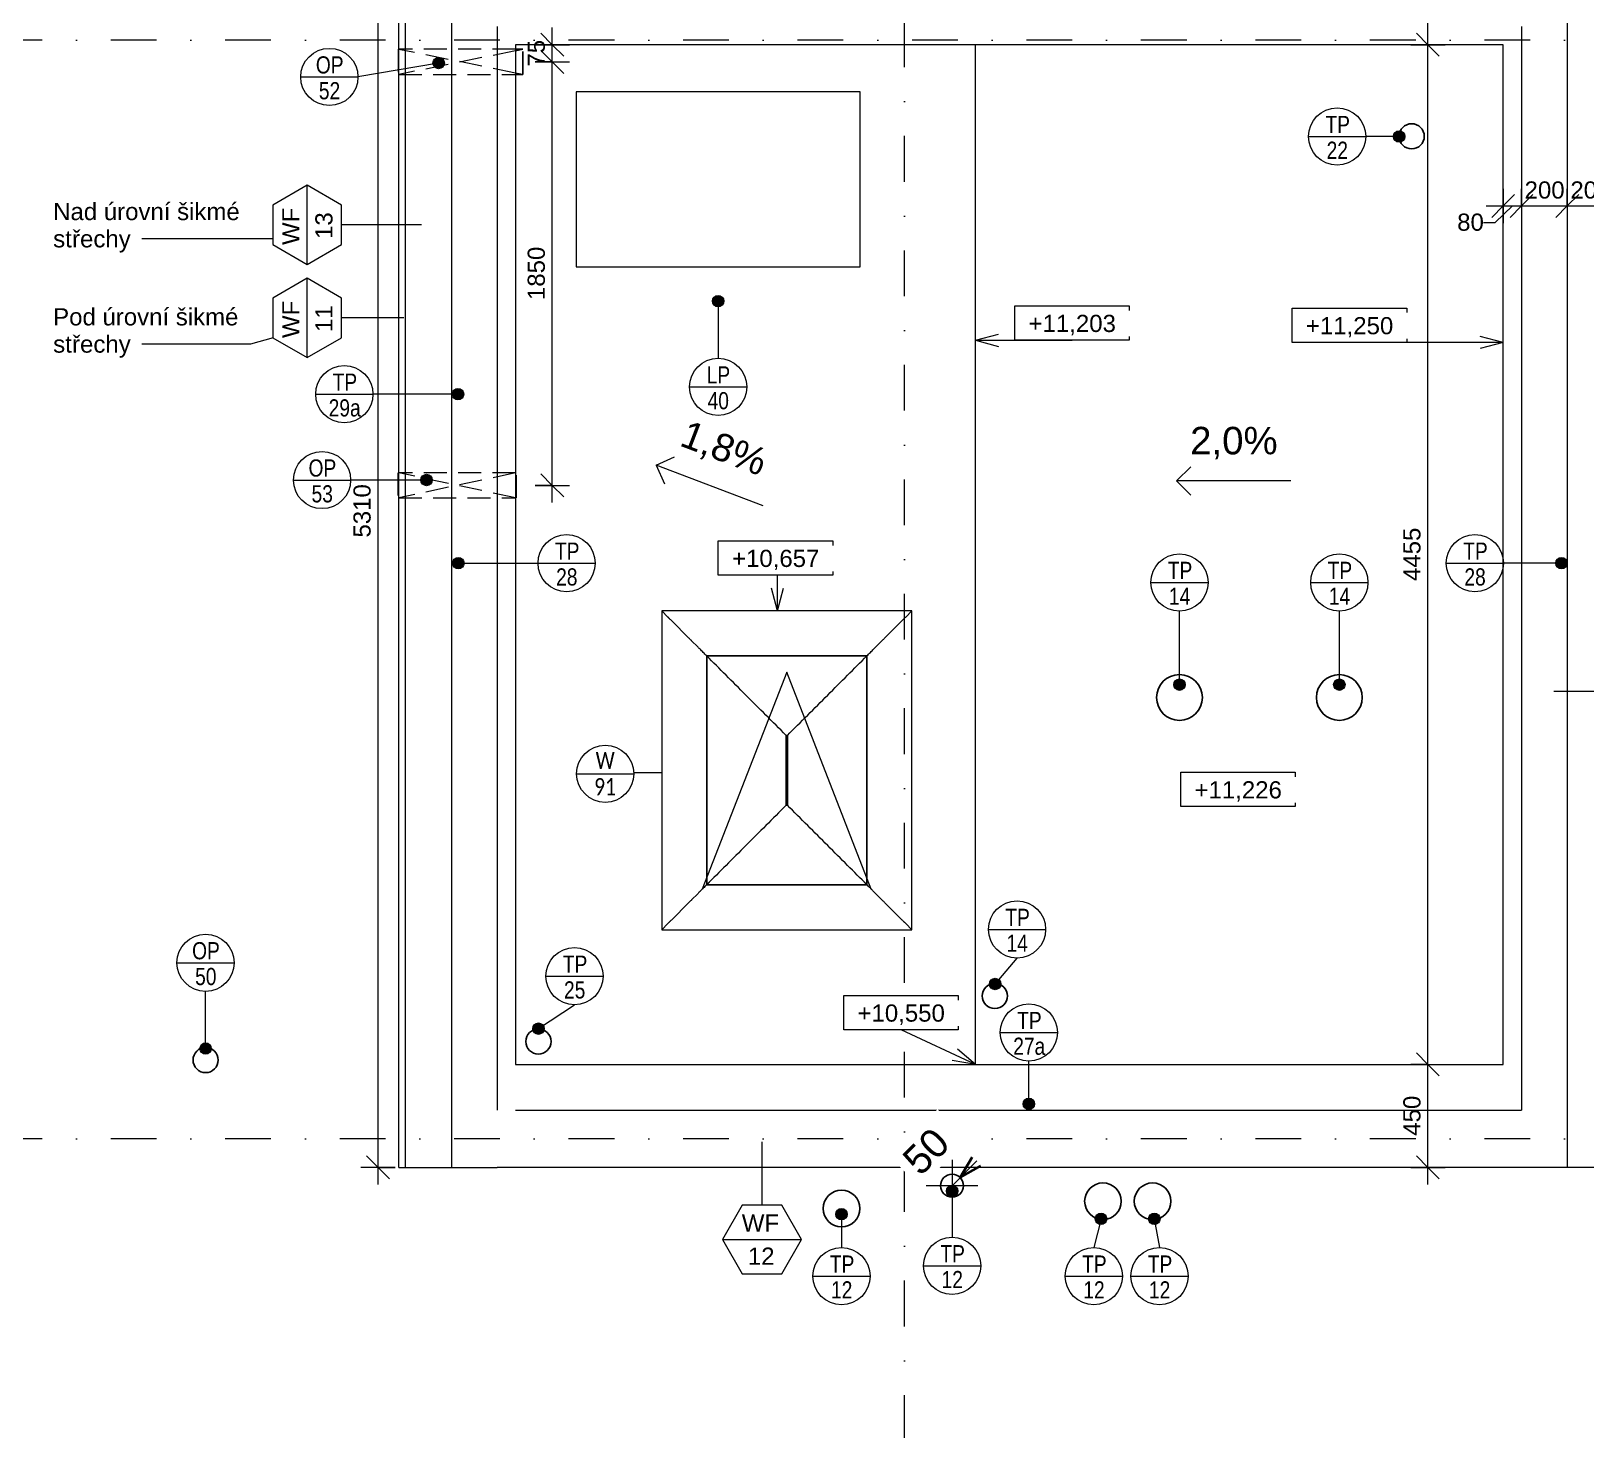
# Model space of a CAD drawing. Header units: millimetres. Extents: x -2147 to 35373, y -3639 to 14792.
# Drawn here: x 12384 to 19176, y 5578 to 11690 of the extents above; entities that cross this region are included whole.
import ezdxf

# ---------------------------------------------------------------- set-up
doc = ezdxf.new("R2010")
doc.units = ezdxf.units.MM
doc.linetypes.add('HA_Dash_3mm-S1mm', pattern=[150, 100, -50])
doc.linetypes.add('HA_DashDot_10mm-S3mm', pattern=[500, 200, -150, 0, -150])
for name, color, linetype, lineweight in [('A-____-____-DIMS', 9, 'Continuous', 5), ('A-____-____-DIMS-50', 9, 'Continuous', 5), ('A-DETL-____-OTLN', 9, 'Continuous', 25), ('A-GENM-____-HDLN', 9, 'HA_Dash_3mm-S1mm', 9), ('A-GENM-____-IDEN', 9, 'Continuous', 9), ('A-GENM-____-MCUT', 9, 'HA_Dash_3mm-S1mm', 25), ('A-GENM-____-OTLN', 9, 'Continuous', 9), ('A-GLAZ-____-IDEN', 9, 'Continuous', 9), ('A-GLAZ-____-OTLN', 9, 'Continuous', 5), ('A-ROOF-____-OTLN', 9, 'Continuous', 9), ('A-WALL-____-IDEN', 9, 'Continuous', 9), ('A-WALL-____-OTLN', 9, 'Continuous', 9), ('G-____-____-DIMS', 9, 'Continuous', 5), ('G-____-____-TEXT', 9, 'Continuous', 5), ('I-WALL-____-OTLN', 9, 'Continuous', 9), ('S-GRID-____-OTLN', 9, 'Continuous', 5)]:
    doc.layers.add(name, color=color, linetype=linetype, lineweight=lineweight)
doc.styles.add('Arial_1', font='arial.ttf', dxfattribs={"height": 75})
doc.styles.add('Arial_2', font='arial.ttf', dxfattribs={"height": 120})
doc.styles.add('Arial_3', font='arial.ttf', dxfattribs={"width": 0.8, "height": 75})
doc.styles.add('Arial_5', font='arial.ttf', dxfattribs={"height": 125})
doc.styles.add('Arial_6', font='arial.ttf', dxfattribs={"height": 1.5})
doc.styles.add('Calibri', font='calibri.ttf', dxfattribs={"width": 0.8, "height": 75})
doc.dimstyles.new('Arrow_-_2_5mm_Arial', dxfattribs={"dimscale": 304.8, "dimtxt": 127.532425, "dimasz": 0.328084, "dimexe": 0.393701, "dimexo": 0, "dimgap": 0.287073, "dimtad": 1, "dimjust": 3, "dimdec": 0, "dimzin": 0, "dimdsep": 46, "dimtxsty": 'Arial_5', "dimblk1": 'OPEN30', "dimblk2": 'OPEN30', "dimsah": 1, "dimcen": 0.09, "dimazin": 0, "dimtfac": 1, "dimtdec": 4, "dimtix": 1, "dimtmove": 0, "dimatfit": 2, "dimfxl": 1, "dimtvp": 1, "dimtfill": 1, "dimtolj": 1, "dimtzin": 0, "dimarcsym": 2})
doc.dimstyles.new('Inner_Dimensions', dxfattribs={"dimscale": 304.8, "dimtxt": 76.519455, "dimasz": 0.328084, "dimexe": 0.246063, "dimexo": 0.0625, "dimgap": 0.032808, "dimtad": 1, "dimdec": 0, "dimzin": 0, "dimdsep": 46, "dimtxsty": 'Arial_1', "dimblk1": 'OBLIQUE', "dimblk2": 'OBLIQUE', "dimsah": 1, "dimcen": 0.09, "dimdle": 0.246063, "dimazin": 0, "dimtfac": 1, "dimtdec": 4, "dimtix": 1, "dimtmove": 0, "dimatfit": 3, "dimfxl": 0.246063, "dimfxlon": 1, "dimtvp": 1, "dimtolj": 1, "dimtzin": 0, "dimlwd": 9, "dimlwe": 9, "dimarcsym": 2})
doc.dimstyles.new('Inner_Dimensions_1', dxfattribs={"dimscale": 304.8, "dimtxt": 76.519455, "dimasz": 0.328084, "dimexe": 0.246063, "dimexo": 0.0625, "dimgap": 0.032808, "dimtad": 1, "dimdec": 0, "dimzin": 0, "dimdsep": 46, "dimtxsty": 'Arial_1', "dimblk1": 'OBLIQUE', "dimblk2": 'OBLIQUE', "dimsah": 1, "dimcen": 0.09, "dimdle": 0.246063, "dimazin": 0, "dimtfac": 1, "dimtdec": 4, "dimtix": 1, "dimtmove": 2, "dimatfit": 3, "dimfxl": 0.246063, "dimfxlon": 1, "dimtvp": 1, "dimtolj": 1, "dimtzin": 0, "dimlwd": 9, "dimlwe": 9, "dimarcsym": 2})
doc.dimstyles.new('Inner_Dimensions_2', dxfattribs={"dimscale": 304.8, "dimtxt": 76.519455, "dimasz": 0.328084, "dimexe": 0.246063, "dimexo": 0.0625, "dimgap": 0.032808, "dimtad": 1, "dimdec": 0, "dimzin": 0, "dimdsep": 46, "dimtxsty": 'Arial_1', "dimblk1": 'OBLIQUE', "dimblk2": 'OBLIQUE', "dimsah": 1, "dimcen": 0.09, "dimdle": 0.246063, "dimazin": 0, "dimtfac": 1, "dimtdec": 4, "dimtix": 1, "dimtmove": 1, "dimatfit": 3, "dimfxl": 0.246063, "dimfxlon": 1, "dimtvp": 1, "dimtolj": 1, "dimtzin": 0, "dimlwd": 9, "dimlwe": 9, "dimarcsym": 2})

# ---------------------------------------------------------------- blocks, each defined once
blk = doc.blocks.new('Roof-Windows_VELUX_CXP_ISD-1 - CXP size 900x1200 _090120_-1849919-DPS_STŘECHA - A')
at = {"layer": 'A-GLAZ-____-OTLN'}
for p, q in [((-669.5, 519.5), (-696.5, 546.5)), ((-696.5, 546.5), (-696.5, -546.5)), ((696.5, 546.5), (-696.5, 546.5)), ((696.5, 546.5), (669.5, 519.5)), ((696.5, -546.5), (696.5, 546.5)), ((-577.3, 427.3), (-654.1, 504.1)), ((654.1, 504.1), (577.3, 427.3)), ((-540.5, 390.5), (-564.3, 414.3)), ((564.3, 414.3), (540.5, 390.5)), ((-499.7, -349.7), (-499.7, 349.7)), ((-499.7, 349.7), (468.8, 349.7)), ((-499.7, 349.6), (-499.7, -349.6)), ((468.8, 349.7), (-499.6, 349.7)), ((519.3, 369.3), (-429.3, 0)), ((499.6, 349.7), (469, 349.7)), ((469.1, 349.7), (499.7, 349.7)), ((499.7, 349.7), (499.7, -349.7)), ((499.7, -349.6), (499.7, 349.6)), ((-152.5, 2.5), (-152.5, -2.5)), ((152.5, 2.5), (-152.5, 2.5)), ((-152.5, -2.5), (-152.5, 2.5)), ((-152.5, 2.5), (152.5, 2.5)), ((152.5, -2.5), (152.5, 2.5)), ((152.5, 2.5), (152.5, -2.5)), ((-429.3, 0), (519.3, -369.3)), ((-152.5, -2.5), (152.5, -2.5)), ((152.5, -2.5), (-152.5, -2.5)), ((-540.5, -390.5), (-564.3, -414.3)), ((468.8, -349.7), (-499.7, -349.7)), ((-499.6, -349.7), (468.8, -349.7)), ((469, -349.7), (499.6, -349.7)), ((499.7, -349.7), (469.1, -349.7)), ((540.5, -390.5), (564.3, -414.3)), ((-577.3, -427.3), (-654.1, -504.1)), ((577.3, -427.3), (654.1, -504.1)), ((-669.5, -519.5), (-696.5, -546.5)), ((669.5, -519.5), (696.5, -546.5)), ((-696.5, -546.5), (696.5, -546.5))]:
    blk.add_line(p, q, dxfattribs=at)
for points, knots in [([(-654.1, 504.1), (-655.9, 505.9), (-658.4, 508.4), (-661.4, 511.4), (-663.2, 513.2), (-664.5, 514.5), (-665.7, 515.7), (-667.6, 517.6), (-668.9, 518.8), (-669.5, 519.5)], [0, 0, 0, 0, 0.25, 0.375, 0.5, 0.5625, 0.625, 0.75, 1, 1, 1, 1]), ([(669.5, 519.5), (668.8, 518.9), (667.6, 517.6), (665.4, 515.4), (663.9, 513.9), (662.5, 512.5), (661.1, 511.1), (658.4, 508.4), (655.9, 505.9), (654.1, 504.1)], [-1, -1, -1, -1, -0.75, -0.625, -0.5, -0.4375, -0.375, -0.25, 0, 0, 0, 0]), ([(519.4, 369.4), (518, 368), (511.8, 361.8), (505.1, 355.1), (499.7, 349.7)], [-0.4292897, -0.4292897, -0.4292897, -0.4292897, -0.3333333, 0, 0, 0, 0]), ([(540.5, 390.5), (537, 387), (530.5, 380.5), (522.8, 372.8), (519.5, 369.5)], [-1, -1, -1, -1, -0.6666667, -0.4322511, -0.4322511, -0.4322511, -0.4322511]), ([(499.7, -349.7), (505.1, -355.1), (511.8, -361.8), (518, -368), (519.4, -369.4)], [0, 0, 0, 0, 0.3333333, 0.4292897, 0.4292897, 0.4292897, 0.4292897]), ([(519.5, -369.5), (522.8, -372.8), (530.5, -380.5), (537, -387), (540.5, -390.5)], [0.4322511, 0.4322511, 0.4322511, 0.4322511, 0.6666667, 1, 1, 1, 1]), ([(-654.1, -504.1), (-655.9, -505.9), (-658.4, -508.4), (-661.4, -511.4), (-663.2, -513.2), (-664.5, -514.5), (-665.7, -515.7), (-667.6, -517.6), (-668.8, -518.9), (-669.5, -519.5)], [0, 0, 0, 0, 0.25, 0.375, 0.5, 0.5625, 0.625, 0.75, 1, 1, 1, 1]), ([(654.1, -504.1), (655.9, -505.9), (658.4, -508.4), (661.4, -511.4), (663.2, -513.2), (664.5, -514.5), (665.7, -515.7), (667.6, -517.6), (668.9, -518.8), (669.5, -519.5)], [0, 0, 0, 0, 0.25, 0.375, 0.5, 0.5625, 0.625, 0.75, 1, 1, 1, 1])]:
    blk.add_open_spline(points, degree=3, knots=knots, dxfattribs=at)
for points in [[(-564.3, 414.3), (-565.1, 415.1), (-566.8, 416.8), (-569.9, 419.9), (-573.4, 423.4), (-576, 426), (-577.3, 427.3)], [(577.3, 427.3), (576, 426), (573.4, 423.4), (569.9, 419.9), (566.8, 416.8), (565.1, 415.1), (564.3, 414.3)], [(-499.7, 349.7), (-505.1, 355.1), (-515.5, 365.5), (-529.3, 379.4), (-537, 387), (-540.5, 390.5)], [(-152.5, 2.5), (-182.3, 32.3), (-241.5, 91.5), (-329.2, 179.2), (-415.5, 265.5), (-471.8, 321.8), (-499.7, 349.7)], [(499.7, 349.7), (471.8, 321.8), (415.5, 265.5), (329.2, 179.2), (241.5, 91.5), (182.3, 32.3), (152.5, 2.5)], [(-152.5, -2.5), (-182.3, -32.3), (-241.5, -91.5), (-329.2, -179.2), (-415.5, -265.5), (-471.8, -321.8), (-499.7, -349.7)], [(152.5, -2.5), (182.3, -32.3), (241.5, -91.5), (329.2, -179.2), (415.5, -265.5), (471.8, -321.8), (499.7, -349.7)], [(-499.7, -349.7), (-505.1, -355.1), (-515.5, -365.5), (-529.4, -379.3), (-537, -387), (-540.5, -390.5)], [(-564.3, -414.3), (-565.1, -415.1), (-566.8, -416.8), (-569.9, -419.9), (-573.4, -423.4), (-576, -426), (-577.3, -427.3)], [(564.3, -414.3), (565.1, -415.1), (566.8, -416.8), (569.9, -419.9), (573.4, -423.4), (576, -426), (577.3, -427.3)]]:
    blk.add_open_spline(points, degree=3, dxfattribs=at)
blk = doc.blocks.new('HA_GM_Generic Box - VRV Jednotka-1881051-DPS_STŘECHA - A')
at = {"layer": 'A-GENM-____-OTLN'}
for p, q in [((0, 0), (0, -765)), ((1240, 0), (0, 0)), ((1240, -765), (1240, 0)), ((0, -765), (1240, -765))]:
    blk.add_line(p, q, dxfattribs=at)
blk = doc.blocks.new('HA_GM_Opening_Circle_WallBased - Default-2229972-DPS_STŘECHA - A')
at = {"layer": 'A-GENM-____-HDLN'}
for p, q in [((70, 180), (70, -330)), ((179.4, 180), (70.5, -330)), ((70.6, 180), (179.5, -330)), ((180, -330), (180, 180))]:
    blk.add_line(p, q, dxfattribs=at)
at = {"layer": 'A-GENM-____-MCUT'}
for p, q in [((180, 182.6), (70, 182.6)), ((70, 182.6), (70, 180)), ((70, 182.6), (70.6, 180)), ((180, 182.6), (179.4, 180)), ((180, 180), (180, 182.6)), ((70, -330), (70, -332.3)), ((70.5, -330), (70, -332.3)), ((70, -332.3), (180, -332.3)), ((179.5, -330), (180, -332.3)), ((180, -332.3), (180, -330))]:
    blk.add_line(p, q, dxfattribs=at)
blk = doc.blocks.new('HA_GM_Opening_Circle_WallBased - Default-2230000-DPS_STŘECHA - A')
at = {"layer": 'A-GENM-____-HDLN'}
for p, q in [((70, 180), (70, -330)), ((173.6, 180), (70.1, -330)), ((76.4, 180), (179.9, -330)), ((180, -330), (180, 180))]:
    blk.add_line(p, q, dxfattribs=at)
at = {"layer": 'A-GENM-____-MCUT'}
for p, q in [((180, 211.6), (70, 211.6)), ((70, 211.6), (70, 180)), ((70, 211.6), (76.4, 180)), ((180, 211.6), (173.6, 180)), ((180, 180), (180, 211.6)), ((70, -330), (70, -330.7)), ((70.1, -330), (70, -330.7)), ((70, -330.7), (180, -330.7)), ((179.9, -330), (180, -330.7)), ((180, -330.7), (180, -330))]:
    blk.add_line(p, q, dxfattribs=at)
blk = doc.blocks.new('Spot Elevations - Generic-448778-DPS_STŘECHA - A')
at = {"layer": 'G-____-____-DIMS', "lineweight": 9}
for p, q in [((-5, 0), (-5, 3)), ((-5, 3), (5, 3)), ((5, 3), (5, 0)), ((5, 0), (-5, 0))]:
    blk.add_line(p, q, dxfattribs=at)
blk = doc.blocks.new('HA_TAG_WD - Type Mark-1527962-DPS_STŘECHA - A')
at = {"layer": 'A-GLAZ-____-IDEN'}
blk.add_line((-2.5, 0), (2.5, 0), dxfattribs=at)
blk.add_circle((0, 0), 2.5, dxfattribs=at)
blk = doc.blocks.new('DIMBLOCK1-DPS_STŘECHA - A')
at = {"layer": 'A-____-____-DIMS-50', "lineweight": 9}
for p, q in [((18485.9, 7175), (18435.9, 7225)), ((18410.9, 7175), (18560.9, 7175)), ((18485.9, 7175), (18410.9, 7175)), ((18485.9, 6650), (18485.9, 7175)), ((18485.9, 7175), (18535.9, 7125)), ((18410.9, 6725), (18560.9, 6725)), ((18485.9, 6725), (18410.9, 6725)), ((18485.9, 6725), (18435.9, 6775)), ((18485.9, 6725), (18535.9, 6675))]:
    blk.add_line(p, q, dxfattribs=at)
at = {"layer": 'A-____-____-DIMS-50', "color": 0, "lineweight": 9, "insert": (18378.5, 6863.5), "char_height": 75, "width": 207.662, "attachment_point": 1, "rotation": 90, "line_spacing_factor": 0.941778, "style": 'Arial_1'}
blk.add_mtext('450', dxfattribs=at)
blk = doc.blocks.new('_Oblique')
at = {"color": 0, "linetype": 'ByBlock', "lineweight": -2}
blk.add_line((-0.5, -0.5), (0.5, 0.5), dxfattribs=at)
blk = doc.blocks.new('DIMBLOCK2-DPS_STŘECHA - A')
at = {"layer": 'A-____-____-DIMS-50', "lineweight": 9}
for p, q in [((18410.9, 11630), (18560.9, 11630)), ((18485.9, 11630), (18410.9, 11630)), ((18485.9, 11630), (18435.9, 11680)), ((18485.9, 7175), (18485.9, 11630)), ((18485.9, 11630), (18535.9, 11580)), ((18485.9, 7175), (18435.9, 7225)), ((18410.9, 7175), (18560.9, 7175)), ((18485.9, 7175), (18410.9, 7175)), ((18485.9, 7175), (18535.9, 7125))]:
    blk.add_line(p, q, dxfattribs=at)
at = {"layer": 'A-____-____-DIMS-50', "color": 0, "lineweight": 9, "insert": (18378.5, 9287.1), "char_height": 75, "width": 276.883, "attachment_point": 1, "rotation": 90, "line_spacing_factor": 0.941778, "style": 'Arial_1'}
blk.add_mtext('4455', dxfattribs=at)
blk = doc.blocks.new('DIMBLOCK3-DPS_STŘECHA - A')
at = {"layer": 'A-____-____-DIMS-50', "lineweight": 9}
for p, q in [((18485.9, 11630), (18485.9, 12110)), ((18410.9, 12035), (18560.9, 12035)), ((18485.9, 12035), (18410.9, 12035)), ((18485.9, 12035), (18435.9, 12085)), ((18485.9, 12035), (18535.9, 11985)), ((18410.9, 11630), (18560.9, 11630)), ((18485.9, 11630), (18410.9, 11630)), ((18485.9, 11630), (18435.9, 11680)), ((18485.9, 11630), (18535.9, 11580))]:
    blk.add_line(p, q, dxfattribs=at)
at = {"layer": 'A-____-____-DIMS-50', "color": 0, "lineweight": 9, "insert": (18378.5, 11746), "char_height": 75, "width": 207.662, "attachment_point": 1, "rotation": 90, "line_spacing_factor": 0.941778, "style": 'Arial_1'}
blk.add_mtext('405', dxfattribs=at)
blk = doc.blocks.new('HA_TAG_GM_Products - Generic-588599-DPS_STŘECHA - A')
at = {"layer": 'A-GENM-____-IDEN'}
blk.add_line((-2.5, 0), (2.5, 0), dxfattribs=at)
blk.add_circle((0, 0), 2.5, dxfattribs=at)
blk = doc.blocks.new('DIMBLOCK60-DPS_STŘECHA - A')
at = {"layer": 'A-____-____-DIMS-50', "lineweight": 9}
for p, q in [((13899.2, 6650), (13899.2, 12110)), ((13824.2, 12035), (13974.2, 12035)), ((13899.2, 12035), (13824.2, 12035)), ((13899.2, 12035), (13849.2, 12085)), ((13899.2, 12035), (13949.2, 11985)), ((13974.2, 6725), (13824.2, 6725)), ((13899.2, 6725), (13849.2, 6775)), ((13899.2, 6725), (13949.2, 6675)), ((13899.2, 6725), (13974.2, 6725))]:
    blk.add_line(p, q, dxfattribs=at)
at = {"layer": 'A-____-____-DIMS-50', "color": 0, "lineweight": 9, "insert": (13791.9, 9477), "char_height": 75, "width": 276.883, "attachment_point": 1, "rotation": 90, "line_spacing_factor": 0.941778, "style": 'Arial_1'}
blk.add_mtext('5310', dxfattribs=at)
blk = doc.blocks.new('DIMBLOCK61-DPS_STŘECHA - A')
at = {"layer": 'A-____-____-DIMS-50'}
for p, q in [((16407.2, 6758.3), (16407.2, 6532)), ((16407.2, 6645.1), (16515.8, 6753.7)), ((16520.4, 6645.1), (16294.1, 6645.1))]:
    blk.add_line(p, q, dxfattribs=at)
at = {"layer": 'A-____-____-DIMS-50', "lineweight": 40}
for q in [(16494.4, 6770.1), (16532.2, 6732.2)]:
    blk.add_line((16442.6, 6680.5), q, dxfattribs=at)
at = {"layer": 'A-____-____-DIMS-50'}
blk.add_arc((16407.2, 6645.1), 50, 315, 135, dxfattribs=at)
at = {"layer": 'A-____-____-DIMS-50', "color": 0, "insert": (16180.3, 6771.4), "char_height": 125, "width": 230.736, "attachment_point": 1, "rotation": 45, "line_spacing_factor": 0.941778, "style": 'Arial_5', "bg_fill": 3, "box_fill_scale": 1.25, "bg_fill_color": 256, "bg_fill_true_color": 13158600, "bg_fill_transparency": 0}
blk.add_mtext('50', dxfattribs=at)
blk = doc.blocks.new('_Open30')
at = {"color": 0, "linetype": 'ByBlock', "lineweight": -2}
for p, q in [((-1, 0.268), (0, 0)), ((0, 0), (-1, -0.268)), ((0, 0), (-1, 0))]:
    blk.add_line(p, q, dxfattribs=at)
blk = doc.blocks.new('HA_TAG_WA_Partitions - Wall Finish_Exterior-2200622-DPS_STŘECHA - A')
at = {"layer": 'A-WALL-____-IDEN'}
for p, q in [((-1.73, 3), (-3.46, 0)), ((1.73, 3), (-1.73, 3)), ((3.46, 0), (1.73, 3)), ((-3.46, 0), (3.46, 0)), ((-3.46, 0), (-1.73, -3)), ((1.73, -3), (3.46, 0)), ((-1.73, -3), (1.73, -3))]:
    blk.add_line(p, q, dxfattribs=at)
at = {"layer": 'A-WALL-____-IDEN', "lineweight": 5, "insert": (-1.76, 2.18), "char_height": 1.5, "width": 4.1688, "attachment_point": 1, "style": 'Arial_6'}
blk.add_mtext('WF', dxfattribs=at)
blk = doc.blocks.new('DIMBLOCK62-DPS_STŘECHA - A')
at = {"layer": 'A-____-____-DIMS-50', "lineweight": 9}
for p, q in [((14585.4, 11555), (14735.4, 11555)), ((14660.4, 11555), (14585.4, 11555)), ((14660.4, 11555), (14610.4, 11605)), ((14660.4, 9630), (14660.4, 11555)), ((14660.4, 11555), (14710.4, 11505)), ((14660.4, 9705), (14610.4, 9755)), ((14585.4, 9705), (14735.4, 9705)), ((14660.4, 9705), (14585.4, 9705)), ((14660.4, 9705), (14710.4, 9655))]:
    blk.add_line(p, q, dxfattribs=at)
at = {"layer": 'A-____-____-DIMS-50', "color": 0, "lineweight": 9, "insert": (14553, 10514.6), "char_height": 75, "width": 276.883, "attachment_point": 1, "rotation": 90, "line_spacing_factor": 0.941778, "style": 'Arial_1'}
blk.add_mtext('1850', dxfattribs=at)
blk = doc.blocks.new('DIMBLOCK63-DPS_STŘECHA - A')
at = {"layer": 'A-____-____-DIMS-50', "lineweight": 9}
for p, q in [((14660.4, 11555), (14660.4, 11705)), ((14585.4, 11630), (14735.4, 11630)), ((14660.4, 11630), (14585.4, 11630)), ((14660.4, 11630), (14610.4, 11680)), ((14660.4, 11630), (14710.4, 11580)), ((14585.4, 11555), (14735.4, 11555)), ((14660.4, 11555), (14585.4, 11555)), ((14660.4, 11555), (14610.4, 11605)), ((14660.4, 11555), (14710.4, 11505))]:
    blk.add_line(p, q, dxfattribs=at)
at = {"layer": 'A-____-____-DIMS-50', "color": 0, "lineweight": 9, "insert": (14553, 11534.8), "char_height": 75, "width": 138.441, "attachment_point": 1, "rotation": 90, "line_spacing_factor": 0.941778, "style": 'Arial_1'}
blk.add_mtext('75', dxfattribs=at)
blk = doc.blocks.new('DIMBLOCK64-DPS_STŘECHA - A')
at = {"layer": 'A-____-____-DIMS-50', "lineweight": 9}
for p, q in [((18815, 11000.6), (18815, 10850.6)), ((18815, 10925.6), (18815, 11000.6)), ((18815, 10925.6), (18865, 10975.6)), ((18895, 11000.6), (18895, 10850.6)), ((18895, 10925.6), (18895, 11000.6)), ((18895, 10925.6), (18945, 10975.6)), ((18740, 10925.6), (18895, 10925.6)), ((18815, 10925.6), (18765, 10875.6)), ((18779.3, 10853.9), (18855, 10925.6)), ((18895, 10925.6), (18845, 10875.6)), ((18729.3, 10853.9), (18779.3, 10853.9))]:
    blk.add_line(p, q, dxfattribs=at)
at = {"layer": 'A-____-____-DIMS-50', "color": 0, "lineweight": 9, "insert": (18613.9, 10892.4), "char_height": 75, "width": 138.441, "attachment_point": 1, "line_spacing_factor": 0.941778, "style": 'Arial_1'}
blk.add_mtext('80', dxfattribs=at)
blk = doc.blocks.new('DIMBLOCK65-DPS_STŘECHA - A')
at = {"layer": 'A-____-____-DIMS-50', "lineweight": 9}
for p, q in [((18895, 11000.6), (18895, 10850.6)), ((18895, 10925.6), (18895, 11000.6)), ((18895, 10925.6), (18945, 10975.6)), ((19095, 11000.6), (19095, 10850.6)), ((19095, 10925.6), (19095, 11000.6)), ((19095, 10925.6), (19145, 10975.6)), ((18895, 10925.6), (18845, 10875.6)), ((18895, 10925.6), (19095, 10925.6)), ((19095, 10925.6), (19045, 10875.6))]:
    blk.add_line(p, q, dxfattribs=at)
at = {"layer": 'A-____-____-DIMS-50', "color": 0, "lineweight": 9, "insert": (18908.5, 11033), "char_height": 75, "width": 207.662, "attachment_point": 1, "line_spacing_factor": 0.941778, "style": 'Arial_1'}
blk.add_mtext('200', dxfattribs=at)
blk = doc.blocks.new('DIMBLOCK66-DPS_STŘECHA - A')
at = {"layer": 'A-____-____-DIMS-50', "lineweight": 9}
for p, q in [((19095, 11000.6), (19095, 10850.6)), ((19095, 10925.6), (19095, 11000.6)), ((19095, 10925.6), (19145, 10975.6)), ((19295, 11000.6), (19295, 10850.6)), ((19295, 10925.6), (19295, 11000.6)), ((19295, 10925.6), (19345, 10975.6)), ((19095, 10925.6), (19045, 10875.6)), ((19095, 10925.6), (19295, 10925.6)), ((19295, 10925.6), (19245, 10875.6))]:
    blk.add_line(p, q, dxfattribs=at)
at = {"layer": 'A-____-____-DIMS-50', "color": 0, "lineweight": 9, "insert": (19108.5, 11033), "char_height": 75, "width": 207.662, "attachment_point": 1, "line_spacing_factor": 0.941778, "style": 'Arial_1'}
blk.add_mtext('200', dxfattribs=at)

msp = doc.modelspace()

# ---------------------------------------------------------------- hatches: boundary and pattern name
at = {"layer": 'A-GENM-____-IDEN'}
h = msp.add_hatch(color=256, dxfattribs=at)
edge = h.paths.add_edge_path()
edge.add_arc((14164, 11550), 25, 0, 360)
h = msp.add_hatch(color=256, dxfattribs=at)
edge = h.paths.add_edge_path()
edge.add_arc((18360.3, 11229.1), 25, 0, 360)
h = msp.add_hatch(color=256, dxfattribs=at)
edge = h.paths.add_edge_path()
edge.add_arc((15385, 10510), 25, 0, 360)
h = msp.add_hatch(color=256, dxfattribs=at)
edge = h.paths.add_edge_path()
edge.add_arc((14248.6, 10103.5), 25, 0, 360)
h = msp.add_hatch(color=256, dxfattribs=at)
edge = h.paths.add_edge_path()
edge.add_arc((14111.5, 9728.2), 25, 0, 360)
h = msp.add_hatch(color=256, dxfattribs=at)
edge = h.paths.add_edge_path()
edge.add_arc((14250.2, 9365), 25, 0, 360)
h = msp.add_hatch(color=256, dxfattribs=at)
edge = h.paths.add_edge_path()
edge.add_arc((19069.8, 9365), 25, 0, 360)
h = msp.add_hatch(color=256, dxfattribs=at)
edge = h.paths.add_edge_path()
edge.add_arc((17400.6, 8834.4), 25, 0, 360)
h = msp.add_hatch(color=256, dxfattribs=at)
edge = h.paths.add_edge_path()
edge.add_arc((18099.1, 8834.4), 25, 0, 360)
h = msp.add_hatch(color=256, dxfattribs=at)
edge = h.paths.add_edge_path()
edge.add_arc((16595, 7526.3), 25, 0, 360)
h = msp.add_hatch(color=256, dxfattribs=at)
edge = h.paths.add_edge_path()
edge.add_arc((14600, 7331.3), 25, 0, 360)
h = msp.add_hatch(color=256, dxfattribs=at)
edge = h.paths.add_edge_path()
edge.add_arc((13146, 7244.3), 25, 0, 360)
h = msp.add_hatch(color=256, dxfattribs=at)
edge = h.paths.add_edge_path()
edge.add_arc((16742.5, 7002.4), 25, 0, 360)
h = msp.add_hatch(color=256, dxfattribs=at)
edge = h.paths.add_edge_path()
edge.add_arc((16407.2, 6621.7), 25, 0, 360)
h = msp.add_hatch(color=256, dxfattribs=at)
edge = h.paths.add_edge_path()
edge.add_arc((15924.2, 6520.4), 25, 0, 360)
h = msp.add_hatch(color=256, dxfattribs=at)
edge = h.paths.add_edge_path()
edge.add_arc((17057.9, 6500.2), 25, 0, 360)
h = msp.add_hatch(color=256, dxfattribs=at)
edge = h.paths.add_edge_path()
edge.add_arc((17290.7, 6500.2), 25, 0, 360)

# ---------------------------------------------------------------- linework, layer by layer
at = {"layer": 'A-DETL-____-OTLN'}
for centre, radius in [((18415.1, 11230), 55), ((17400.6, 8778.1), 100), ((18099.1, 8778.1), 100), ((16594, 7474), 55), ((14600, 7275), 55), ((13146, 7194), 55), ((16407.2, 6645.1), 50), ((17066.4, 6577.1), 80), ((17283.2, 6577.1), 80), ((15924.2, 6545.4), 80)]:
    msp.add_circle(centre, radius, dxfattribs=at)
at = {"layer": 'A-GENM-____-IDEN'}
for p, q in [((14164, 11550), (13811.6, 11489.3)), ((18360.3, 11229.1), (18214.4, 11229.1)), ((15385, 10510), (15385, 10260)), ((14248.6, 10103.5), (13877, 10103.5)), ((14111.5, 9728.2), (13779.7, 9728.2)), ((14250.2, 9365), (14598.2, 9365)), ((19069.8, 9365), (18816.4, 9365)), ((17400.6, 8834.4), (17400.6, 9155.8)), ((18099.1, 8834.4), (18099.1, 9155.8)), ((16595, 7526.3), (16691, 7639.8)), ((13146, 7244.3), (13146, 7494.2)), ((14600, 7331.3), (14757.6, 7435.6)), ((16742.5, 7002.4), (16742.5, 7189.5)), ((16407.2, 6621.7), (16407.2, 6420.3)), ((15924.2, 6520.4), (15924.2, 6375.1)), ((17057.9, 6500.2), (17026.4, 6375.1)), ((17290.7, 6500.2), (17313.2, 6375.1))]:
    msp.add_line(p, q, dxfattribs=at)
for centre in [(14164, 11550), (18360.3, 11229.1), (15385, 10510), (14248.6, 10103.5), (14111.5, 9728.2), (14250.2, 9365), (19069.8, 9365), (17400.6, 8834.4), (18099.1, 8834.4), (16595, 7526.3), (14600, 7331.3), (13146, 7244.3), (16742.5, 7002.4), (16407.2, 6621.7), (15924.2, 6520.4), (17057.9, 6500.2), (17290.7, 6500.2)]:
    msp.add_circle(centre, 25, dxfattribs=at)
at = {"layer": 'A-GLAZ-____-IDEN'}
msp.add_line((15138.2, 8449.4), (15016.9, 8449.4), dxfattribs=at)
at = {"layer": 'A-ROOF-____-OTLN'}
msp.add_line((16510, 7175), (16510, 11630), dxfattribs=at)
at = {"layer": 'A-WALL-____-IDEN'}
for p, q in [((14088.6, 10843.1), (13739.7, 10843.1)), ((14012.5, 10436.5), (13739.7, 10436.5)), ((19035.9, 8806), (19523.1, 8806)), ((15576.6, 6837), (15576.6, 6560.4))]:
    msp.add_line(p, q, dxfattribs=at)
at = {"layer": 'A-WALL-____-OTLN'}
for p, q in [((13990, 6725), (13990, 12035)), ((14020, 6725), (14020, 11990)), ((14220, 11910), (14220, 6725)), ((19095, 11910), (19095, 6725)), ((14420, 11710), (14420, 6975)), ((18895, 11710), (18895, 6975)), ((14500, 11630), (14500, 7175)), ((18815, 11630), (14500, 11630)), ((18815, 7175), (18815, 11630)), ((14500, 7175), (18815, 7175)), ((13990, 6725), (14420, 6725)), ((19340, 6725), (18895, 6725))]:
    msp.add_line(p, q, dxfattribs=at)
at = {"layer": 'G-____-____-DIMS', "lineweight": 9}
for p, q in [((16510, 10339.1), (16610, 10365.9)), ((16510, 10339.1), (16610, 10312.3)), ((16510, 10339.1), (16931.6, 10339.1)), ((18815, 10329.2), (18143.3, 10329.2)), ((18815, 10329.2), (18715, 10356)), ((18815, 10329.2), (18715, 10302.4)), ((15644.6, 9312.5), (15635.9, 9312.5)), ((15644.6, 9156.5), (15644.6, 9312.5)), ((15644.6, 9156.5), (15617.9, 9256.5)), ((15644.6, 9156.5), (15671.4, 9256.5)), ((16510, 7175), (16184.2, 7326)), ((16510, 7175), (16430.5, 7241.4)), ((16510, 7175), (16408, 7192.8))]:
    msp.add_line(p, q, dxfattribs=at)
at = {"layer": 'G-____-____-DIMS'}
for p, q in [((17387.7, 9724.1), (17450.2, 9661.6)), ((17887.7, 9724.1), (17387.7, 9724.1))]:
    msp.add_line(p, q, dxfattribs=at)
at = {"layer": 'G-____-____-TEXT', "color": 7, "lineweight": 9}
for p, q in [((13342.5, 10782.2), (12867.3, 10782.2)), ((13438.1, 10782.2), (13342.5, 10782.2)), ((13441.6, 10350.1), (13342.5, 10322.2)), ((13342.5, 10322.2), (12867.3, 10322.2))]:
    msp.add_line(p, q, dxfattribs=at)
at = {"layer": 'I-WALL-____-OTLN'}
for p, q in [((14500, 6975), (18895, 6975)), ((18895, 6725), (14420, 6725))]:
    msp.add_line(p, q, dxfattribs=at)
at = {"layer": 'S-GRID-____-OTLN', "linetype": 'HA_DashDot_10mm-S3mm', "lineweight": 9}
for p, q in [((16200, -1971.1), (16200, 13159.9)), ((25434, 11650), (-547.2, 11650)), ((25434, 6850), (-547.2, 6850))]:
    msp.add_line(p, q, dxfattribs=at)

# ---------------------------------------------------------------- block references
at = {"layer": 'A-GENM-____-IDEN', "xscale": 49.99999999999998, "yscale": 49.99999999999998, "zscale": 49.99999999999998}
for p in [(13686.6, 11489.3), (18089.4, 11229.1), (13752, 10103.5), (13654.7, 9728.2), (14723.2, 9365), (18691.4, 9365), (17400.6, 9280.8), (18099.1, 9280.8), (16691, 7764.8), (13146, 7619.2), (14757.6, 7560.6), (16742.5, 7314.5), (16407.2, 6295.3), (15924.2, 6250.1), (17026.4, 6250.1), (17313.2, 6250.1)]:
    msp.add_blockref('HA_TAG_GM_Products - Generic-588599-DPS_STŘECHA - A', p, dxfattribs=at)
at = {"layer": 'A-GENM-____-OTLN', "linetype": 'HA_Dash_3mm-S1mm', "rotation": 269.9999999999998}
for name, p in [('HA_GM_Opening_Circle_WallBased - Default-2230000-DPS_STŘECHA - A', (14320, 11680)), ('HA_GM_Opening_Circle_WallBased - Default-2229972-DPS_STŘECHA - A', (14320, 9830))]:
    msp.add_blockref(name, p, dxfattribs=at)
at = {"layer": 'A-GENM-____-OTLN'}
msp.add_blockref('HA_GM_Generic Box - VRV Jednotka-1881051-DPS_STŘECHA - A', (14765, 11425), dxfattribs=at)
at = {"layer": 'A-GLAZ-____-IDEN', "xscale": 49.99999999999998, "yscale": 49.99999999999998, "zscale": 49.99999999999998}
msp.add_blockref('HA_TAG_WD - Type Mark-1527962-DPS_STŘECHA - A', (14891.9, 8445), dxfattribs=at)
at = {"layer": 'A-GLAZ-____-OTLN', "rotation": 269.9999999999994}
msp.add_blockref('Roof-Windows_VELUX_CXP_ISD-1 - CXP size 900x1200 _090120_-1849919-DPS_STŘECHA - A', (15685, 8460), dxfattribs=at)
at = {"layer": 'A-WALL-____-IDEN', "lineweight": 5, "xscale": 49.99999999999998, "yscale": 49.99999999999998, "zscale": 49.99999999999998}
for p, rotation in [((13589.7, 10843.1), 89.99999999999972), ((13589.7, 10436.5), 89.99999999999982)]:
    msp.add_blockref('HA_TAG_WA_Partitions - Wall Finish_Exterior-2200622-DPS_STŘECHA - A', p, dxfattribs=dict(at, rotation=rotation))
msp.add_blockref('HA_TAG_WA_Partitions - Wall Finish_Exterior-2200622-DPS_STŘECHA - A', (15576.6, 6410.4), dxfattribs=at)
at = {"layer": 'G-____-____-DIMS', "lineweight": 9, "xscale": 49.99999999999998, "yscale": 49.99999999999998, "zscale": 49.99999999999998}
for p in [(16931.6, 10339.1), (18143.3, 10329.2), (15635.9, 9312.5), (17656.7, 8301.3), (16184.2, 7326)]:
    msp.add_blockref('Spot Elevations - Generic-448778-DPS_STŘECHA - A', p, dxfattribs=at)

# ---------------------------------------------------------------- texts
at = {"layer": 'A-GENM-____-IDEN', "lineweight": 5, "char_height": 75, "attachment_point": 1, "style": 'Arial_3'}
for s, insert, width in [('OP', (13627.6, 11579.4), 147.51), ('52', (13640.8, 11466.7), 115.443), ('TP', (18038.4, 11319.2), 128.27), ('22', (18043.6, 11206.5), 115.443), ('TP', (13700.9, 10193.6), 128.27), ('LP', (15335.1, 10225.1), 125.063), ('29a', (13683.7, 10080.9), 169.958), ('OP', (13595.7, 9818.3), 147.51), ('53', (13608.9, 9705.5), 115.443), ('TP', (14672.2, 9455.1), 128.27), ('TP', (18640.3, 9455.1), 128.27), ('28', (14677.4, 9342.4), 115.443), ('TP', (17349.6, 9370.9), 128.27), ('TP', (18048, 9370.9), 128.27), ('28', (18645.5, 9342.4), 115.443), ('14', (17354.8, 9258.2), 115.443), ('14', (18053.2, 9258.2), 115.443), ('TP', (16639.9, 7854.9), 128.27), ('OP', (13087, 7709.3), 147.51), ('14', (16645.1, 7742.1), 115.443), ('TP', (14706.6, 7650.7), 128.27), ('50', (13100.2, 7596.6), 115.443), ('25', (14711.8, 7538), 115.443), ('TP', (16691.5, 7404.6), 128.27), ('27a', (16674.3, 7291.9), 169.958), ('TP', (16356.2, 6385.4), 128.27), ('TP', (15873.2, 6340.2), 128.27), ('TP', (16975.4, 6340.2), 128.27), ('TP', (17262.2, 6340.2), 128.27), ('12', (16361.4, 6272.7), 115.443), ('12', (15878.4, 6227.5), 115.443), ('12', (16980.6, 6227.5), 115.443), ('12', (17267.4, 6227.5), 115.443)]:
    msp.add_mtext(s, dxfattribs=dict(at, insert=insert, width=width))
at = {"layer": 'A-GLAZ-____-IDEN', "lineweight": 5, "char_height": 75, "attachment_point": 1, "style": 'Calibri'}
for s, insert, width in [('W', (14850.1, 8540.3), 105.823), ('91', (14843.5, 8426), 121.856)]:
    msp.add_mtext(s, dxfattribs=dict(at, insert=insert, width=width))
at = {"layer": 'A-WALL-____-IDEN', "lineweight": 5, "char_height": 75, "width": 144.304, "attachment_point": 1, "rotation": 90, "style": 'Arial_1'}
for s, insert in [('13', (13625.3, 10781.6)), ('11', (13625.3, 10375))]:
    msp.add_mtext(s, dxfattribs=dict(at, insert=insert))
at = {"layer": 'A-WALL-____-IDEN', "lineweight": 5, "insert": (15515.1, 6374.8), "char_height": 75, "width": 144.304, "attachment_point": 1, "style": 'Arial_1'}
msp.add_mtext('12', dxfattribs=at)
at = {"layer": 'G-____-____-DIMS', "insert": (15254.2, 9992.6), "char_height": 120, "width": 456.906, "attachment_point": 1, "rotation": 339.17228, "line_spacing_factor": 0.941778, "style": 'Arial_2', "bg_fill": 3, "box_fill_scale": 1.25, "bg_fill_color": 256, "bg_fill_true_color": 13158600, "bg_fill_transparency": 0}
msp.add_mtext('1,8%', dxfattribs=at)
at = {"layer": 'G-____-____-DIMS', "insert": (17447.4, 9960.5), "char_height": 120, "width": 456.906, "attachment_point": 1, "line_spacing_factor": 0.941778, "style": 'Arial_2', "bg_fill": 3, "box_fill_scale": 1.25, "bg_fill_color": 256, "bg_fill_true_color": 13158600, "bg_fill_transparency": 0}
msp.add_mtext('2,0%', dxfattribs=at)
at = {"layer": 'G-____-____-TEXT', "color": 7, "lineweight": 9, "char_height": 75, "attachment_point": 1, "style": 'Arial_1'}
for s, insert, width in [('Nad úrovní šikmé ', (12480, 10938.8), 986.076), ('st', (12480, 10819.7), 100.211), ('řechy', (12562.6, 10819.7), 308.65), ('Pod úrovní šikmé ', (12480, 10478.8), 986.076), ('st', (12480, 10359.7), 100.211), ('řechy', (12562.6, 10359.7), 308.65)]:
    msp.add_mtext(s, dxfattribs=dict(at, insert=insert, width=width))

# ---------------------------------------------------------------- dimensions: what is measured, and where the dimension line sits
at = {"layer": 'A-____-____-DIMS', "lineweight": 9}
dim = msp.add_linear_dim(base=(13899.2, 12035), p1=(13974.2, 6725), p2=(13824.2, 12035), angle=90, dimstyle='Inner_Dimensions_1', override={"dimpost": '<>', "dimfxl": 5312.118222}, dxfattribs=at)
dim.commit()
dim.dimension.update_dxf_attribs({"geometry": 'DIMBLOCK60-DPS_STŘECHA - A', "text_midpoint": (13841.9, 9615.5), "dimtype": 160, "text_rotation": 90})
for base, p1, p2, override, picture, middle in [((18485.9, 12035), (18410.9, 11630), (18410.9, 12035), {"dimpost": '<>', "dimfxl": 405}, 'DIMBLOCK3-DPS_STŘECHA - A', (18437.6, 11832.5)), ((14660.4, 11630), (14585.4, 11555), (14585.4, 11630), {"dimpost": '<>', "dimfxl": 75}, 'DIMBLOCK63-DPS_STŘECHA - A', (14612.3, 11592.5)), ((18485.9, 11630), (18410.9, 7175), (18410.9, 11630), {"dimpost": '<>', "dimfxl": 4455}, 'DIMBLOCK2-DPS_STŘECHA - A', (18437.7, 9402.5)), ((14660.4, 11555), (14585.4, 9705), (14585.4, 11555), {"dimpost": '<>', "dimfxl": 1850}, 'DIMBLOCK62-DPS_STŘECHA - A', (14612.1, 10630)), ((18485.9, 7175), (18410.9, 6725), (18410.9, 7175), {"dimpost": '<>', "dimfxl": 450}, 'DIMBLOCK1-DPS_STŘECHA - A', (18437.6, 6950))]:
    dim = msp.add_linear_dim(base=base, p1=p1, p2=p2, angle=90, dimstyle='Inner_Dimensions', override=override, dxfattribs=at)
    dim.commit()
    dim.dimension.update_dxf_attribs({"geometry": picture, "text_midpoint": middle})
for base, p1, p2, picture, middle in [((19095, 10925.6), (18895, 11000.6), (19095, 11000.6), 'DIMBLOCK65-DPS_STŘECHA - A', (18995, 10973.9)), ((19295, 10925.6), (19095, 11000.6), (19295, 11000.6), 'DIMBLOCK66-DPS_STŘECHA - A', (19195, 10973.9))]:
    dim = msp.add_linear_dim(base=base, p1=p1, p2=p2, dimstyle='Inner_Dimensions', override={"dimpost": '<>', "dimfxl": 200}, dxfattribs=at)
    dim.commit()
    dim.dimension.update_dxf_attribs({"geometry": picture, "text_midpoint": middle})
dim = msp.add_linear_dim(base=(18895, 10925.6), p1=(18815, 11000.6), p2=(18895, 11000.6), dimstyle='Inner_Dimensions_2', override={"dimpost": '<>', "dimfxl": 80}, dxfattribs=at)
dim.commit()
dim.dimension.update_dxf_attribs({"geometry": 'DIMBLOCK64-DPS_STŘECHA - A', "text_midpoint": (18683.1, 10842.4), "dimtype": 160})

# ---------------------------------------------------------------- next in the draw order: linework, layer by layer
at = {"layer": 'G-____-____-DIMS'}
for p, q in [((15114.4, 9792.8), (15195.1, 9829)), ((15114.4, 9792.8), (15150.6, 9712.2)), ((15581.8, 9615.1), (15114.4, 9792.8)), ((17387.7, 9724.1), (17450.2, 9786.6))]:
    msp.add_line(p, q, dxfattribs=at)

# ---------------------------------------------------------------- next in the draw order: block references
at = {"layer": 'A-GENM-____-IDEN', "xscale": 49.99999999999998, "yscale": 49.99999999999998, "zscale": 49.99999999999998}
msp.add_blockref('HA_TAG_GM_Products - Generic-588599-DPS_STŘECHA - A', (15385, 10135), dxfattribs=at)

# ---------------------------------------------------------------- next in the draw order: texts
at = {"layer": 'A-GENM-____-IDEN', "lineweight": 5, "insert": (15339.1, 10112.4), "char_height": 75, "width": 115.443, "attachment_point": 1, "style": 'Arial_3'}
msp.add_mtext('40', dxfattribs=at)
at = {"layer": 'G-____-____-DIMS', "lineweight": 9, "char_height": 75, "width": 456.351, "attachment_point": 1, "line_spacing_factor": 0.941778, "style": 'Arial_1', "bg_fill": 3, "box_fill_scale": 1.25, "bg_fill_color": 256, "bg_fill_true_color": 13158600, "bg_fill_transparency": 0}
for s, insert in [('+11,203', (16741.4, 10450)), ('+11,250', (17953.1, 10440.1)), ('+10,657', (15445.8, 9423.4)), ('+11,226', (17466.5, 8412.2)), ('+10,550', (15994.1, 7436.9))]:
    msp.add_mtext(s, dxfattribs=dict(at, insert=insert))

# ---------------------------------------------------------------- next in the draw order: dimensions: what is measured, and where the dimension line sits
at = {"layer": 'A-____-____-DIMS'}
dim = msp.add_radius_dim(center=(16407.2, 6645.1), mpoint=(16442.6, 6680.5), dimstyle='Arrow_-_2_5mm_Arial', override={"dimpost": '<>'}, dxfattribs=at)
dim.commit()
dim.dimension.update_dxf_attribs({"geometry": 'DIMBLOCK61-DPS_STŘECHA - A', "text_midpoint": (16317.9, 6769.8)})

doc.saveas('drawing.dxf')
